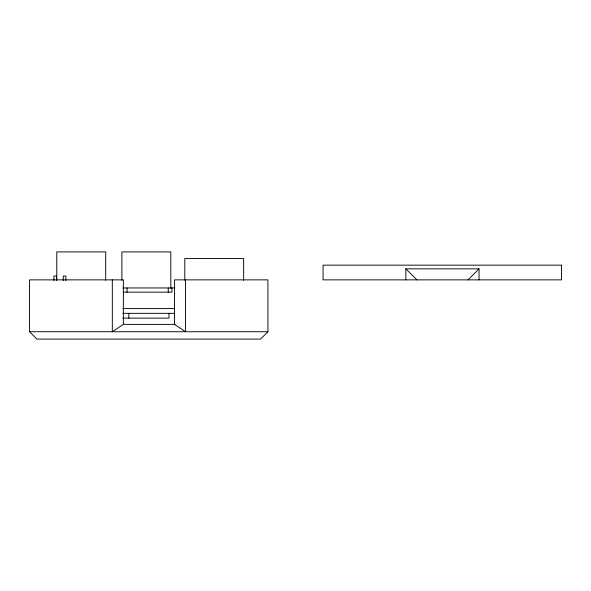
<?xml version="1.0" encoding="UTF-8"?>
<svg xmlns="http://www.w3.org/2000/svg" width="591" height="591" viewBox="0 0 591 591"><rect width="100%" height="100%" fill="white"/><g stroke="black" fill="none" stroke-linecap="round" stroke-linejoin="round"><path stroke-width="0.89" d="M185.522 279.868L185.522 331.736L174.485 324.378L174.485 279.868L267.922 279.868L267.922 331.736L260.572 339.094L36.908 339.094L29.55 331.736L29.55 279.868L123.356 279.868L123.356 324.378L112.32 331.736L112.32 279.868M468.013 279.868L479.05 268.831L479.05 279.868M405.847 279.868L405.847 268.831L479.05 268.831M122.913 287.957L174.833 287.957M123.356 292.153L171.915 292.153L171.915 287.957M122.913 308.561L174.485 308.561M122.862 313.341L174.485 313.341M122.862 318.121L168.967 318.121L168.967 313.341M123.356 324.378L174.973 324.378M29.55 331.736L267.922 331.736M405.847 268.831L416.877 279.868M243.647 280.363L243.647 258.533L184.791 258.533L184.791 280.363M170.806 288.46L170.806 251.906L121.886 251.906L121.886 280.23M168.236 287.957L168.236 292.153M128.875 313.341L128.875 318.121M127.035 287.957L127.035 292.153M105.7 280.23L105.7 251.906L56.773 251.906L56.773 280.23M65.823 280.496L65.823 276.041L63.244 276.041L63.244 280.496M56.477 280.496L56.477 276.041L53.899 276.041L53.899 280.496M561.45 265.152L323.078 265.152L323.078 279.868L561.45 279.868L561.45 265.152"/></g></svg>
